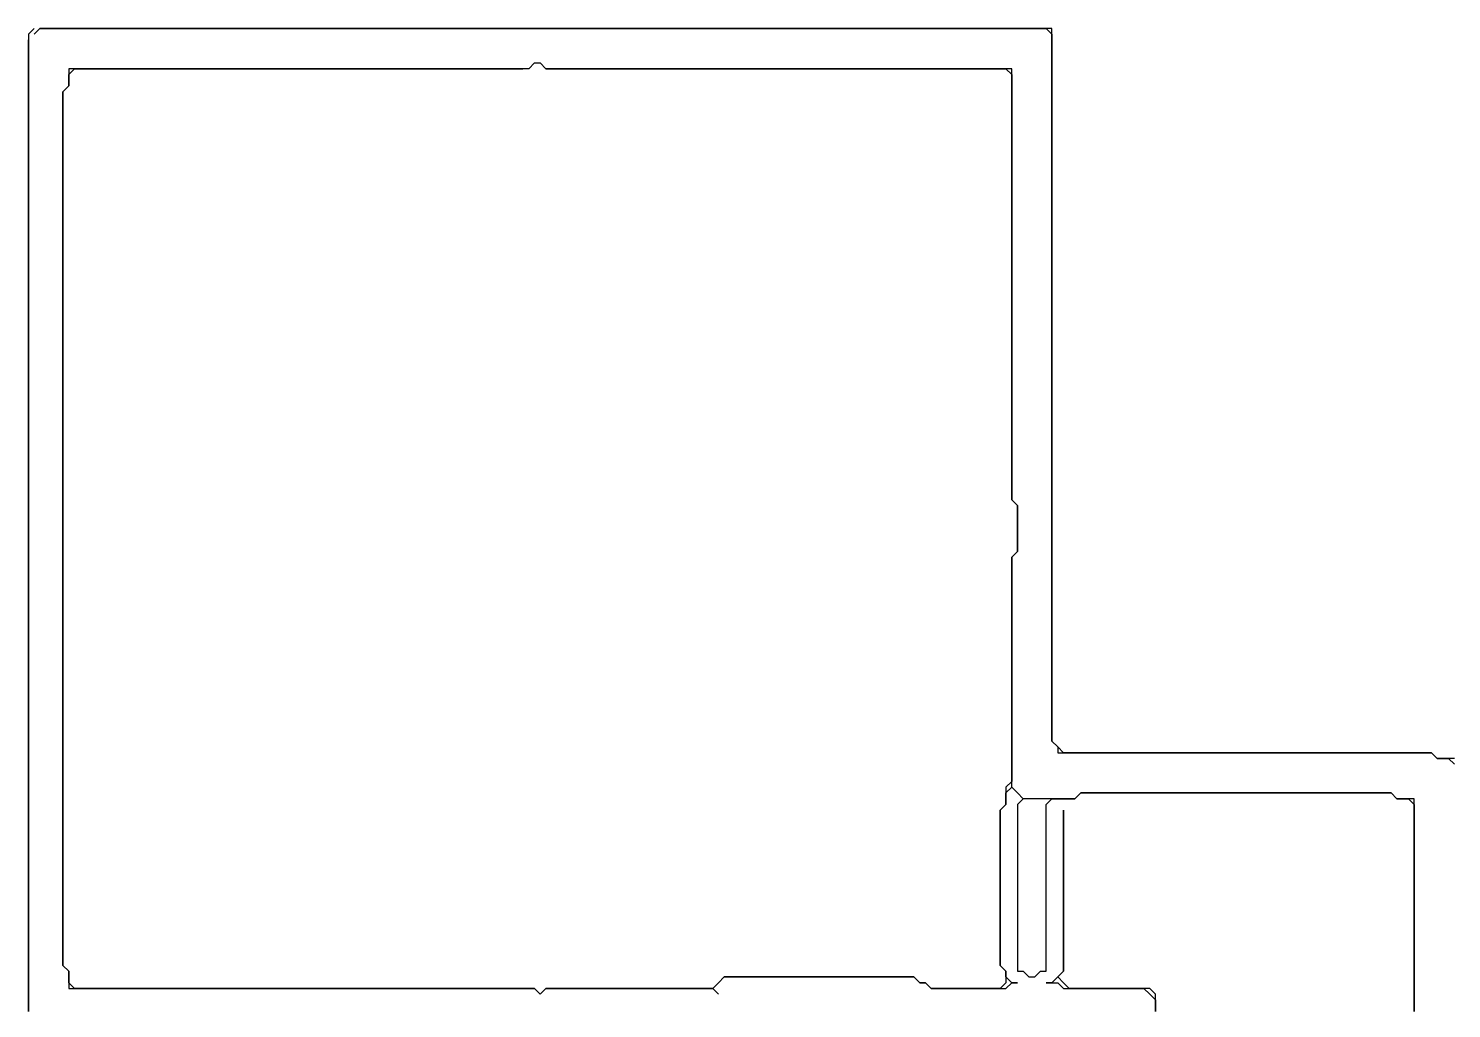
# Model space of a CAD drawing. Header units: metres. Extents: x 39 to 1548, y -1178 to -131.
# Drawn here: x 200 to 447.5, y -301.5 to -131 of the extents above; entities that cross this region are included whole.
import ezdxf

# ---------------------------------------------------------------- set-up
doc = ezdxf.new("R2010")
doc.units = ezdxf.units.M

msp = doc.modelspace()

# ---------------------------------------------------------------- linework, layer by layer
for points in [[(201, -131), (200, -132), (200, -133), (200, -134), (200, -135), (200, -136), (200, -137), (200, -138), (200, -139), (200, -140), (200, -141), (200, -142), (200, -143), (200, -144), (200, -145), (200, -146), (200, -147), (200, -148), (200, -149), (200, -150), (200, -151), (200, -152), (200, -153), (200, -154), (200, -155), (200, -156), (200, -157), (200, -158), (200, -159), (200, -160), (200, -161), (200, -162), (200, -163), (200, -164), (200, -165), (200, -166), (200, -167), (200, -168), (200, -169), (200, -170), (200, -171), (200, -172), (200, -173), (200, -174), (200, -175), (200, -176), (200, -177), (200, -178), (200, -179), (200, -180), (200, -181), (200, -182), (200, -183), (200, -184), (200, -185), (200, -186), (200, -187), (200, -188), (200, -189), (200, -190), (200, -191), (200, -192), (200, -193), (200, -194), (200, -195), (200, -196), (200, -197), (200, -198), (200, -199), (200, -200), (200, -201), (200, -202), (200, -203), (200, -204), (200, -205), (200, -206), (200, -207), (200, -208), (200, -209), (200, -210), (200, -211), (200, -212), (200, -213), (200, -214), (200, -215), (200, -216), (200, -217), (200, -218), (200, -219), (200, -220), (200, -221), (200, -222), (200, -223), (200, -224), (200, -225), (200, -226), (200, -227), (200, -228), (200, -229), (200, -230), (200, -231), (200, -232), (200, -233), (200, -234), (200, -235), (200, -236), (200, -237), (200, -238), (200, -239), (200, -240), (200, -241), (200, -242), (200, -243), (200, -244), (200, -245), (200, -246), (200, -247), (200, -248), (200, -249), (200, -250), (200, -251), (200, -252), (200, -253), (200, -254), (200, -255), (200, -256), (200, -257), (200, -258), (200, -259), (200, -260), (200, -261), (200, -262), (200, -263), (200, -264), (200, -265), (200, -266), (200, -267), (200, -268), (200, -269), (200, -270), (200, -271), (200, -272), (200, -273), (200, -274), (200, -275), (200, -276), (200, -277), (200, -278), (200, -279), (200, -280), (200, -281), (200, -282), (200, -283), (200, -284), (200, -285), (200, -286), (200, -287), (200, -288), (200, -289), (200, -290), (200, -291), (200, -292), (200, -293), (200, -294), (200, -295), (200, -296), (200, -297), (200, -298), (200, -299), (200, -300), (200, -301), (200, -302)], [(201, -132), (202, -131), (203, -131), (204, -131), (205, -131), (206, -131), (207, -131), (208, -131), (209, -131), (210, -131), (211, -131), (212, -131), (213, -131), (214, -131), (215, -131), (216, -131), (217, -131), (218, -131), (219, -131), (220, -131), (221, -131), (222, -131), (223, -131), (224, -131), (225, -131), (226, -131), (227, -131), (228, -131), (229, -131), (230, -131), (231, -131), (232, -131), (233, -131), (234, -131), (235, -131), (236, -131), (237, -131), (238, -131), (239, -131), (240, -131), (241, -131), (242, -131), (243, -131), (244, -131), (245, -131), (246, -131), (247, -131), (248, -131), (249, -131), (250, -131), (251, -131), (252, -131), (253, -131), (254, -131), (255, -131), (256, -131), (257, -131), (258, -131), (259, -131), (260, -131), (261, -131), (262, -131), (263, -131), (264, -131), (265, -131), (266, -131), (267, -131), (268, -131), (269, -131), (270, -131), (271, -131), (272, -131), (273, -131), (274, -131), (275, -131), (276, -131), (277, -131), (278, -131), (279, -131), (280, -131), (281, -131), (282, -131), (283, -131), (284, -131), (285, -131), (286, -131), (287, -131), (288, -131), (289, -131), (290, -131), (291, -131), (292, -131), (293, -131), (294, -131), (295, -131), (296, -131), (297, -131), (298, -131), (299, -131), (300, -131), (301, -131), (302, -131), (303, -131), (304, -131), (305, -131), (306, -131), (307, -131), (308, -131), (309, -131), (310, -131), (311, -131), (312, -131), (313, -131), (314, -131), (315, -131), (316, -131), (317, -131), (318, -131), (319, -131), (320, -131), (321, -131), (322, -131), (323, -131), (324, -131), (325, -131), (326, -131), (327, -131), (328, -131), (329, -131), (330, -131), (331, -131), (332, -131), (333, -131), (334, -131), (335, -131), (336, -131), (337, -131), (338, -131), (339, -131), (340, -131), (341, -131), (342, -131), (343, -131), (344, -131), (345, -131), (346, -131), (347, -131), (348, -131), (349, -131), (350, -131), (351, -131), (352, -131), (353, -131), (354, -131), (355, -131), (356, -131), (357, -131), (358, -131), (359, -131), (360, -131), (361, -131), (362, -131), (363, -131), (364, -131), (365, -131), (366, -131), (367, -131), (368, -131), (369, -131), (370, -131), (371, -131), (372, -131), (373, -131), (374, -131), (375, -131), (376, -131), (377, -131), (378, -132), (378, -133), (378, -134), (378, -135), (378, -136), (378, -137), (378, -138), (378, -139), (378, -140), (378, -141), (378, -142), (378, -143), (378, -144), (378, -145), (378, -146), (378, -147), (378, -148), (378, -149), (378, -150), (378, -151), (378, -152), (378, -153), (378, -154), (378, -155), (378, -156), (378, -157), (378, -158), (378, -159), (378, -160), (378, -161), (378, -162), (378, -163), (378, -164), (378, -165), (378, -166), (378, -167), (378, -168), (378, -169), (378, -170), (378, -171), (378, -172), (378, -173), (378, -174), (378, -175), (378, -176), (378, -177), (378, -178), (378, -179), (378, -180), (378, -181), (378, -182), (378, -183), (378, -184), (378, -185), (378, -186), (378, -187), (378, -188), (378, -189), (378, -190), (378, -191), (378, -192), (378, -193), (378, -194), (378, -195), (378, -196), (378, -197), (378, -198), (378, -199), (378, -200), (378, -201), (378, -202), (378, -203), (378, -204), (378, -205), (378, -206), (378, -207), (378, -208), (378, -209), (378, -210), (378, -211), (378, -212), (378, -213), (378, -214), (378, -215), (378, -216), (378, -217), (378, -218), (378, -219), (378, -220), (378, -221), (378, -222), (378, -223), (378, -224), (378, -225), (378, -226), (378, -227), (378, -228), (378, -229), (378, -230), (378, -231), (378, -232), (378, -233), (378, -234), (378, -235), (378, -236), (378, -237), (378, -238), (378, -239), (378, -240), (378, -241), (378, -242), (378, -243), (378, -244), (378, -245), (378, -246), (378, -247), (378, -248), (378, -249), (378, -250), (378, -251), (378, -252), (378, -253), (378, -254), (378, -255), (379, -256), (379, -257), (380, -257), (381, -257), (382, -257), (383, -257), (384, -257), (385, -257), (386, -257), (387, -257), (388, -257), (389, -257), (390, -257), (391, -257), (392, -257), (393, -257), (394, -257), (395, -257), (396, -257), (397, -257), (398, -257), (399, -257), (400, -257), (401, -257), (402, -257), (403, -257), (404, -257), (405, -257), (406, -257), (407, -257), (408, -257), (409, -257), (410, -257), (411, -257), (412, -257), (413, -257), (414, -257), (415, -257), (416, -257), (417, -257), (418, -257), (419, -257), (420, -257), (421, -257), (422, -257), (423, -257), (424, -257), (425, -257), (426, -257), (427, -257), (428, -257), (429, -257), (430, -257), (431, -257), (432, -257), (433, -257), (434, -257), (435, -257), (436, -257), (437, -257), (438, -257), (439, -257), (440, -257), (441, -257), (442, -257), (443, -257), (444, -257), (445, -258), (446, -258), (447, -258), (448, -259)], [(448, -258), (447, -258), (446, -258), (445, -258), (444, -257), (443, -257), (442, -257), (441, -257), (440, -257), (439, -257), (438, -257), (437, -257), (436, -257), (435, -257), (434, -257), (433, -257), (432, -257), (431, -257), (430, -257), (429, -257), (428, -257), (427, -257), (426, -257), (425, -257), (424, -257), (423, -257), (422, -257), (421, -257), (420, -257), (419, -257), (418, -257), (417, -257), (416, -257), (415, -257), (414, -257), (413, -257), (412, -257), (411, -257), (410, -257), (409, -257), (408, -257), (407, -257), (406, -257), (405, -257), (404, -257), (403, -257), (402, -257), (401, -257), (400, -257), (399, -257), (398, -257), (397, -257), (396, -257), (395, -257), (394, -257), (393, -257), (392, -257), (391, -257), (390, -257), (389, -257), (388, -257), (387, -257), (386, -257), (385, -257), (384, -257), (383, -257), (382, -257), (381, -257), (380, -257), (379, -256), (378, -255), (378, -254), (378, -253), (378, -252), (378, -251), (378, -250), (378, -249), (378, -248), (378, -247), (378, -246), (378, -245), (378, -244), (378, -243), (378, -242), (378, -241), (378, -240), (378, -239), (378, -238), (378, -237), (378, -236), (378, -235), (378, -234), (378, -233), (378, -232), (378, -231), (378, -230), (378, -229), (378, -228), (378, -227), (378, -226), (378, -225), (378, -224), (378, -223), (378, -222), (378, -221), (378, -220), (378, -219), (378, -218), (378, -217), (378, -216), (378, -215), (378, -214), (378, -213), (378, -212), (378, -211), (378, -210), (378, -209), (378, -208), (378, -207), (378, -206), (378, -205), (378, -204), (378, -203), (378, -202), (378, -201), (378, -200), (378, -199), (378, -198), (378, -197), (378, -196), (378, -195), (378, -194), (378, -193), (378, -192), (378, -191), (378, -190), (378, -189), (378, -188), (378, -187), (378, -186), (378, -185), (378, -184), (378, -183), (378, -182), (378, -181), (378, -180), (378, -179), (378, -178), (378, -177), (378, -176), (378, -175), (378, -174), (378, -173), (378, -172), (378, -171), (378, -170), (378, -169), (378, -168), (378, -167), (378, -166), (378, -165), (378, -164), (378, -163), (378, -162), (378, -161), (378, -160), (378, -159), (378, -158), (378, -157), (378, -156), (378, -155), (378, -154), (378, -153), (378, -152), (378, -151), (378, -150), (378, -149), (378, -148), (378, -147), (378, -146), (378, -145), (378, -144), (378, -143), (378, -142), (378, -141), (378, -140), (378, -139), (378, -138), (378, -137), (378, -136), (378, -135), (378, -134), (378, -133), (378, -132), (378, -131), (377, -131), (376, -131), (375, -131), (374, -131), (373, -131), (372, -131), (371, -131), (370, -131), (369, -131), (368, -131), (367, -131), (366, -131), (365, -131), (364, -131), (363, -131), (362, -131), (361, -131), (360, -131), (359, -131), (358, -131), (357, -131), (356, -131), (355, -131), (354, -131), (353, -131), (352, -131), (351, -131), (350, -131), (349, -131), (348, -131), (347, -131), (346, -131), (345, -131), (344, -131), (343, -131), (342, -131), (341, -131), (340, -131), (339, -131), (338, -131), (337, -131), (336, -131), (335, -131), (334, -131), (333, -131), (332, -131), (331, -131), (330, -131), (329, -131), (328, -131), (327, -131), (326, -131), (325, -131), (324, -131), (323, -131), (322, -131), (321, -131), (320, -131), (319, -131), (318, -131), (317, -131), (316, -131), (315, -131), (314, -131), (313, -131), (312, -131), (311, -131), (310, -131), (309, -131), (308, -131), (307, -131), (306, -131), (305, -131), (304, -131), (303, -131), (302, -131), (301, -131), (300, -131), (299, -131), (298, -131), (297, -131), (296, -131), (295, -131), (294, -131), (293, -131), (292, -131), (291, -131), (290, -131), (289, -131), (288, -131), (287, -131), (286, -131), (285, -131), (284, -131), (283, -131), (282, -131), (281, -131), (280, -131), (279, -131), (278, -131), (277, -131), (276, -131), (275, -131), (274, -131), (273, -131), (272, -131), (271, -131), (270, -131), (269, -131), (268, -131), (267, -131), (266, -131), (265, -131), (264, -131), (263, -131), (262, -131), (261, -131), (260, -131), (259, -131), (258, -131), (257, -131), (256, -131), (255, -131), (254, -131), (253, -131), (252, -131), (251, -131), (250, -131), (249, -131), (248, -131), (247, -131), (246, -131), (245, -131), (244, -131), (243, -131), (242, -131), (241, -131), (240, -131), (239, -131), (238, -131), (237, -131), (236, -131), (235, -131), (234, -131), (233, -131), (232, -131), (231, -131), (230, -131), (229, -131), (228, -131), (227, -131), (226, -131), (225, -131), (224, -131), (223, -131), (222, -131), (221, -131), (220, -131), (219, -131), (218, -131), (217, -131), (216, -131), (215, -131), (214, -131), (213, -131), (212, -131), (211, -131), (210, -131), (209, -131), (208, -131), (207, -131), (206, -131), (205, -131), (204, -131), (203, -131), (202, -131)], [(200, -302), (200, -301), (200, -300), (200, -299), (200, -298), (200, -297), (200, -296), (200, -295), (200, -294), (200, -293), (200, -292), (200, -291), (200, -290), (200, -289), (200, -288), (200, -287), (200, -286), (200, -285), (200, -284), (200, -283), (200, -282), (200, -281), (200, -280), (200, -279), (200, -278), (200, -277), (200, -276), (200, -275), (200, -274), (200, -273), (200, -272), (200, -271), (200, -270), (200, -269), (200, -268), (200, -267), (200, -266), (200, -265), (200, -264), (200, -263), (200, -262), (200, -261), (200, -260), (200, -259), (200, -258), (200, -257), (200, -256), (200, -255), (200, -254), (200, -253), (200, -252), (200, -251), (200, -250), (200, -249), (200, -248), (200, -247), (200, -246), (200, -245), (200, -244), (200, -243), (200, -242), (200, -241), (200, -240), (200, -239), (200, -238), (200, -237), (200, -236), (200, -235), (200, -234), (200, -233), (200, -232), (200, -231), (200, -230), (200, -229), (200, -228), (200, -227), (200, -226), (200, -225), (200, -224), (200, -223), (200, -222), (200, -221), (200, -220), (200, -219), (200, -218), (200, -217), (200, -216), (200, -215), (200, -214), (200, -213), (200, -212), (200, -211), (200, -210), (200, -209), (200, -208), (200, -207), (200, -206), (200, -205), (200, -204), (200, -203), (200, -202), (200, -201), (200, -200), (200, -199), (200, -198), (200, -197), (200, -196), (200, -195), (200, -194), (200, -193), (200, -192), (200, -191), (200, -190), (200, -189), (200, -188), (200, -187), (200, -186), (200, -185), (200, -184), (200, -183), (200, -182), (200, -181), (200, -180), (200, -179), (200, -178), (200, -177), (200, -176), (200, -175), (200, -174), (200, -173), (200, -172), (200, -171), (200, -170), (200, -169), (200, -168), (200, -167), (200, -166), (200, -165), (200, -164), (200, -163), (200, -162), (200, -161), (200, -160), (200, -159), (200, -158), (200, -157), (200, -156), (200, -155), (200, -154), (200, -153), (200, -152), (200, -151), (200, -150), (200, -149), (200, -148), (200, -147), (200, -146), (200, -145), (200, -144), (200, -143), (200, -142), (200, -141), (200, -140), (200, -139), (200, -138), (200, -137), (200, -136), (200, -135), (200, -134), (200, -133)], [(287, -138), (288, -137), (289, -137), (290, -138), (291, -138), (292, -138), (293, -138), (294, -138), (295, -138), (296, -138), (297, -138), (298, -138), (299, -138), (300, -138), (301, -138), (302, -138), (303, -138), (304, -138), (305, -138), (306, -138), (307, -138), (308, -138), (309, -138), (310, -138), (311, -138), (312, -138), (313, -138), (314, -138), (315, -138), (316, -138), (317, -138), (318, -138), (319, -138), (320, -138), (321, -138), (322, -138), (323, -138), (324, -138), (325, -138), (326, -138), (327, -138), (328, -138), (329, -138), (330, -138), (331, -138), (332, -138), (333, -138), (334, -138), (335, -138), (336, -138), (337, -138), (338, -138), (339, -138), (340, -138), (341, -138), (342, -138), (343, -138), (344, -138), (345, -138), (346, -138), (347, -138), (348, -138), (349, -138), (350, -138), (351, -138), (352, -138), (353, -138), (354, -138), (355, -138), (356, -138), (357, -138), (358, -138), (359, -138), (360, -138), (361, -138), (362, -138), (363, -138), (364, -138), (365, -138), (366, -138), (367, -138), (368, -138), (369, -138), (370, -138), (371, -139), (371, -140), (371, -141), (371, -142), (371, -143), (371, -144), (371, -145), (371, -146), (371, -147), (371, -148), (371, -149), (371, -150), (371, -151), (371, -152), (371, -153), (371, -154), (371, -155), (371, -156), (371, -157), (371, -158), (371, -159), (371, -160), (371, -161), (371, -162), (371, -163), (371, -164), (371, -165), (371, -166), (371, -167), (371, -168), (371, -169), (371, -170), (371, -171), (371, -172), (371, -173), (371, -174), (371, -175), (371, -176), (371, -177), (371, -178), (371, -179), (371, -180), (371, -181), (371, -182), (371, -183), (371, -184), (371, -185), (371, -186), (371, -187), (371, -188), (371, -189), (371, -190), (371, -191), (371, -192), (371, -193), (371, -194), (371, -195), (371, -196), (371, -197), (371, -198), (371, -199), (371, -200), (371, -201), (371, -202), (371, -203), (371, -204), (371, -205), (371, -206), (371, -207), (371, -208), (371, -209), (371, -210), (371, -211), (371, -212), (371, -213), (372, -214), (372, -215), (372, -216), (372, -217), (372, -218), (372, -219), (372, -220), (372, -221), (372, -222), (371, -223), (371, -224), (371, -225), (371, -226), (371, -227), (371, -228), (371, -229), (371, -230), (371, -231), (371, -232), (371, -233), (371, -234), (371, -235), (371, -236), (371, -237), (371, -238), (371, -239), (371, -240), (371, -241), (371, -242), (371, -243), (371, -244), (371, -245), (371, -246), (371, -247), (371, -248), (371, -249), (371, -250), (371, -251), (371, -252), (371, -253), (371, -254), (371, -255), (371, -256), (371, -257), (371, -258), (371, -259), (371, -260), (371, -261), (371, -262), (370, -263), (370, -264), (370, -265), (370, -266), (369, -267), (369, -268), (369, -269), (369, -270), (369, -271), (369, -272), (369, -273), (369, -274), (369, -275), (369, -276), (369, -277), (369, -278), (369, -279), (369, -280), (369, -281), (369, -282), (369, -283), (369, -284), (369, -285), (369, -286), (369, -287), (369, -288), (369, -289), (369, -290), (369, -291), (369, -292), (369, -293), (369, -294), (370, -295), (370, -296), (370, -297), (369, -298), (368, -298), (367, -298), (366, -298), (365, -298), (364, -298), (363, -298), (362, -298), (361, -298), (360, -298), (359, -298), (358, -298), (357, -298), (356, -297), (355, -297), (354, -296), (353, -296), (352, -296), (351, -296), (350, -296), (349, -296), (348, -296), (347, -296), (346, -296), (345, -296), (344, -296), (343, -296), (342, -296), (341, -296), (340, -296), (339, -296), (338, -296), (337, -296), (336, -296), (335, -296), (334, -296), (333, -296), (332, -296), (331, -296), (330, -296), (329, -296), (328, -296), (327, -296), (326, -296), (325, -296), (324, -296), (323, -296), (322, -296), (321, -296), (320, -297), (319, -298), (318, -298), (317, -298), (316, -298), (315, -298), (314, -298), (313, -298), (312, -298), (311, -298), (310, -298), (309, -298), (308, -298), (307, -298), (306, -298), (305, -298), (304, -298), (303, -298), (302, -298), (301, -298), (300, -298), (299, -298), (298, -298), (297, -298), (296, -298), (295, -298), (294, -298), (293, -298), (292, -298), (291, -298), (290, -298), (289, -299), (288, -298), (287, -298), (286, -298), (285, -298), (284, -298), (283, -298), (282, -298), (281, -298), (280, -298), (279, -298), (278, -298), (277, -298), (276, -298), (275, -298), (274, -298), (273, -298), (272, -298), (271, -298), (270, -298), (269, -298), (268, -298), (267, -298), (266, -298), (265, -298), (264, -298), (263, -298), (262, -298), (261, -298), (260, -298), (259, -298), (258, -298), (257, -298), (256, -298), (255, -298), (254, -298), (253, -298), (252, -298), (251, -298), (250, -298), (249, -298), (248, -298), (247, -298), (246, -298), (245, -298), (244, -298), (243, -298), (242, -298), (241, -298), (240, -298), (239, -298), (238, -298), (237, -298), (236, -298), (235, -298), (234, -298), (233, -298), (232, -298), (231, -298), (230, -298), (229, -298), (228, -298), (227, -298), (226, -298), (225, -298), (224, -298), (223, -298), (222, -298), (221, -298), (220, -298), (219, -298), (218, -298), (217, -298), (216, -298), (215, -298), (214, -298), (213, -298), (212, -298), (211, -298), (210, -298), (209, -298), (208, -298), (207, -297), (207, -296), (207, -295), (206, -294), (206, -293), (206, -292), (206, -291), (206, -290), (206, -289), (206, -288), (206, -287), (206, -286), (206, -285), (206, -284), (206, -283), (206, -282), (206, -281), (206, -280), (206, -279), (206, -278), (206, -277), (206, -276), (206, -275), (206, -274), (206, -273), (206, -272), (206, -271), (206, -270), (206, -269), (206, -268), (206, -267), (206, -266), (206, -265), (206, -264), (206, -263), (206, -262), (206, -261), (206, -260), (206, -259), (206, -258), (206, -257), (206, -256), (206, -255), (206, -254), (206, -253), (206, -252), (206, -251), (206, -250), (206, -249), (206, -248), (206, -247), (206, -246), (206, -245), (206, -244), (206, -243), (206, -242), (206, -241), (206, -240), (206, -239), (206, -238), (206, -237), (206, -236), (206, -235), (206, -234), (206, -233), (206, -232), (206, -231), (206, -230), (206, -229), (206, -228), (206, -227), (206, -226), (206, -225), (206, -224), (206, -223), (206, -222), (206, -221), (206, -220), (206, -219), (206, -218), (206, -217), (206, -216), (206, -215), (206, -214), (206, -213), (206, -212), (206, -211), (206, -210), (206, -209), (206, -208), (206, -207), (206, -206), (206, -205), (206, -204), (206, -203), (206, -202), (206, -201), (206, -200), (206, -199), (206, -198), (206, -197), (206, -196), (206, -195), (206, -194), (206, -193), (206, -192), (206, -191), (206, -190), (206, -189), (206, -188), (206, -187), (206, -186), (206, -185), (206, -184), (206, -183), (206, -182), (206, -181), (206, -180), (206, -179), (206, -178), (206, -177), (206, -176), (206, -175), (206, -174), (206, -173), (206, -172), (206, -171), (206, -170), (206, -169), (206, -168), (206, -167), (206, -166), (206, -165), (206, -164), (206, -163), (206, -162), (206, -161), (206, -160), (206, -159), (206, -158), (206, -157), (206, -156), (206, -155), (206, -154), (206, -153), (206, -152), (206, -151), (206, -150), (206, -149), (206, -148), (206, -147), (206, -146), (206, -145), (206, -144), (206, -143), (206, -142), (207, -141), (207, -140), (207, -139), (208, -138), (209, -138), (210, -138), (211, -138), (212, -138), (213, -138), (214, -138), (215, -138), (216, -138), (217, -138), (218, -138), (219, -138), (220, -138), (221, -138), (222, -138), (223, -138), (224, -138), (225, -138), (226, -138), (227, -138), (228, -138), (229, -138), (230, -138), (231, -138), (232, -138), (233, -138), (234, -138), (235, -138), (236, -138), (237, -138), (238, -138), (239, -138), (240, -138), (241, -138), (242, -138), (243, -138), (244, -138), (245, -138), (246, -138), (247, -138), (248, -138), (249, -138), (250, -138), (251, -138), (252, -138), (253, -138), (254, -138), (255, -138), (256, -138), (257, -138), (258, -138), (259, -138), (260, -138), (261, -138), (262, -138), (263, -138), (264, -138), (265, -138), (266, -138), (267, -138), (268, -138), (269, -138), (270, -138), (271, -138), (272, -138), (273, -138), (274, -138), (275, -138), (276, -138), (277, -138), (278, -138), (279, -138), (280, -138), (281, -138), (282, -138), (283, -138), (284, -138), (285, -138), (286, -138)], [(288, -137), (287, -138), (286, -138), (285, -138), (284, -138), (283, -138), (282, -138), (281, -138), (280, -138), (279, -138), (278, -138), (277, -138), (276, -138), (275, -138), (274, -138), (273, -138), (272, -138), (271, -138), (270, -138), (269, -138), (268, -138), (267, -138), (266, -138), (265, -138), (264, -138), (263, -138), (262, -138), (261, -138), (260, -138), (259, -138), (258, -138), (257, -138), (256, -138), (255, -138), (254, -138), (253, -138), (252, -138), (251, -138), (250, -138), (249, -138), (248, -138), (247, -138), (246, -138), (245, -138), (244, -138), (243, -138), (242, -138), (241, -138), (240, -138), (239, -138), (238, -138), (237, -138), (236, -138), (235, -138), (234, -138), (233, -138), (232, -138), (231, -138), (230, -138), (229, -138), (228, -138), (227, -138), (226, -138), (225, -138), (224, -138), (223, -138), (222, -138), (221, -138), (220, -138), (219, -138), (218, -138), (217, -138), (216, -138), (215, -138), (214, -138), (213, -138), (212, -138), (211, -138), (210, -138), (209, -138), (208, -138), (207, -138), (207, -139), (207, -140), (207, -141), (206, -142), (206, -143), (206, -144), (206, -145), (206, -146), (206, -147), (206, -148), (206, -149), (206, -150), (206, -151), (206, -152), (206, -153), (206, -154), (206, -155), (206, -156), (206, -157), (206, -158), (206, -159), (206, -160), (206, -161), (206, -162), (206, -163), (206, -164), (206, -165), (206, -166), (206, -167), (206, -168), (206, -169), (206, -170), (206, -171), (206, -172), (206, -173), (206, -174), (206, -175), (206, -176), (206, -177), (206, -178), (206, -179), (206, -180), (206, -181), (206, -182), (206, -183), (206, -184), (206, -185), (206, -186), (206, -187), (206, -188), (206, -189), (206, -190), (206, -191), (206, -192), (206, -193), (206, -194), (206, -195), (206, -196), (206, -197), (206, -198), (206, -199), (206, -200), (206, -201), (206, -202), (206, -203), (206, -204), (206, -205), (206, -206), (206, -207), (206, -208), (206, -209), (206, -210), (206, -211), (206, -212), (206, -213), (206, -214), (206, -215), (206, -216), (206, -217), (206, -218), (206, -219), (206, -220), (206, -221), (206, -222), (206, -223), (206, -224), (206, -225), (206, -226), (206, -227), (206, -228), (206, -229), (206, -230), (206, -231), (206, -232), (206, -233), (206, -234), (206, -235), (206, -236), (206, -237), (206, -238), (206, -239), (206, -240), (206, -241), (206, -242), (206, -243), (206, -244), (206, -245), (206, -246), (206, -247), (206, -248), (206, -249), (206, -250), (206, -251), (206, -252), (206, -253), (206, -254), (206, -255), (206, -256), (206, -257), (206, -258), (206, -259), (206, -260), (206, -261), (206, -262), (206, -263), (206, -264), (206, -265), (206, -266), (206, -267), (206, -268), (206, -269), (206, -270), (206, -271), (206, -272), (206, -273), (206, -274), (206, -275), (206, -276), (206, -277), (206, -278), (206, -279), (206, -280), (206, -281), (206, -282), (206, -283), (206, -284), (206, -285), (206, -286), (206, -287), (206, -288), (206, -289), (206, -290), (206, -291), (206, -292), (206, -293), (206, -294), (207, -295), (207, -296), (207, -297), (207, -298), (208, -298), (209, -298), (210, -298), (211, -298), (212, -298), (213, -298), (214, -298), (215, -298), (216, -298), (217, -298), (218, -298), (219, -298), (220, -298), (221, -298), (222, -298), (223, -298), (224, -298), (225, -298), (226, -298), (227, -298), (228, -298), (229, -298), (230, -298), (231, -298), (232, -298), (233, -298), (234, -298), (235, -298), (236, -298), (237, -298), (238, -298), (239, -298), (240, -298), (241, -298), (242, -298), (243, -298), (244, -298), (245, -298), (246, -298), (247, -298), (248, -298), (249, -298), (250, -298), (251, -298), (252, -298), (253, -298), (254, -298), (255, -298), (256, -298), (257, -298), (258, -298), (259, -298), (260, -298), (261, -298), (262, -298), (263, -298), (264, -298), (265, -298), (266, -298), (267, -298), (268, -298), (269, -298), (270, -298), (271, -298), (272, -298), (273, -298), (274, -298), (275, -298), (276, -298), (277, -298), (278, -298), (279, -298), (280, -298), (281, -298), (282, -298), (283, -298), (284, -298), (285, -298), (286, -298), (287, -298), (288, -298), (289, -299), (290, -298), (291, -298), (292, -298), (293, -298), (294, -298), (295, -298), (296, -298), (297, -298), (298, -298), (299, -298), (300, -298), (301, -298), (302, -298), (303, -298), (304, -298), (305, -298), (306, -298), (307, -298), (308, -298), (309, -298), (310, -298), (311, -298), (312, -298), (313, -298), (314, -298), (315, -298), (316, -298), (317, -298), (318, -298), (319, -298), (320, -299), (319, -298), (320, -297), (321, -296), (322, -296), (323, -296), (324, -296), (325, -296), (326, -296), (327, -296), (328, -296), (329, -296), (330, -296), (331, -296), (332, -296), (333, -296), (334, -296), (335, -296), (336, -296), (337, -296), (338, -296), (339, -296), (340, -296), (341, -296), (342, -296), (343, -296), (344, -296), (345, -296), (346, -296), (347, -296), (348, -296), (349, -296), (350, -296), (351, -296), (352, -296), (353, -296), (354, -296), (355, -297), (356, -297), (357, -298), (358, -298), (359, -298), (360, -298), (361, -298), (362, -298), (363, -298), (364, -298), (365, -298), (366, -298), (367, -298), (368, -298), (369, -298), (370, -298), (371, -297), (372, -297), (371, -297), (370, -296), (370, -295), (369, -294), (369, -293), (369, -292), (369, -291), (369, -290), (369, -289), (369, -288), (369, -287), (369, -286), (369, -285), (369, -284), (369, -283), (369, -282), (369, -281), (369, -280), (369, -279), (369, -278), (369, -277), (369, -276), (369, -275), (369, -274), (369, -273), (369, -272), (369, -271), (369, -270), (369, -269), (369, -268), (369, -267), (370, -266), (370, -265), (370, -264), (371, -263), (372, -264), (373, -265), (372, -266), (372, -267), (372, -268), (372, -269), (372, -270), (372, -271), (372, -272), (372, -273), (372, -274), (372, -275), (372, -276), (372, -277), (372, -278), (372, -279), (372, -280), (372, -281), (372, -282), (372, -283), (372, -284), (372, -285), (372, -286), (372, -287), (372, -288), (372, -289), (372, -290), (372, -291), (372, -292), (372, -293), (372, -294), (372, -295), (373, -295), (374, -296), (375, -296), (376, -295), (377, -295), (377, -294), (377, -293), (377, -292), (377, -291), (377, -290), (377, -289), (377, -288), (377, -287), (377, -286), (377, -285), (377, -284), (377, -283), (377, -282), (377, -281), (377, -280), (377, -279), (377, -278), (377, -277), (377, -276), (377, -275), (377, -274), (377, -273), (377, -272), (377, -271), (377, -270), (377, -269), (377, -268), (377, -267), (377, -266), (378, -265), (379, -265), (380, -265), (381, -265), (382, -265), (383, -264), (384, -264), (385, -264), (386, -264), (387, -264), (388, -264), (389, -264), (390, -264), (391, -264), (392, -264), (393, -264), (394, -264), (395, -264), (396, -264), (397, -264), (398, -264), (399, -264), (400, -264), (401, -264), (402, -264), (403, -264), (404, -264), (405, -264), (406, -264), (407, -264), (408, -264), (409, -264), (410, -264), (411, -264), (412, -264), (413, -264), (414, -264), (415, -264), (416, -264), (417, -264), (418, -264), (419, -264), (420, -264), (421, -264), (422, -264), (423, -264), (424, -264), (425, -264), (426, -264), (427, -264), (428, -264), (429, -264), (430, -264), (431, -264), (432, -264), (433, -264), (434, -264), (435, -264), (436, -264), (437, -264), (438, -265), (439, -265), (440, -265), (441, -266), (441, -267), (441, -268), (441, -269), (441, -270), (441, -271), (441, -272), (441, -273), (441, -274), (441, -275), (441, -276), (441, -277), (441, -278), (441, -279), (441, -280), (441, -281), (441, -282), (441, -283), (441, -284), (441, -285), (441, -286), (441, -287), (441, -288), (441, -289), (441, -290), (441, -291), (441, -292), (441, -293), (441, -294), (441, -295), (441, -296), (441, -297), (441, -298), (441, -299), (441, -300), (441, -301), (441, -302)], [(441, -302), (441, -301), (441, -300), (441, -299), (441, -298), (441, -297), (441, -296), (441, -295), (441, -294), (441, -293), (441, -292), (441, -291), (441, -290), (441, -289), (441, -288), (441, -287), (441, -286), (441, -285), (441, -284), (441, -283), (441, -282), (441, -281), (441, -280), (441, -279), (441, -278), (441, -277), (441, -276), (441, -275), (441, -274), (441, -273), (441, -272), (441, -271), (441, -270), (441, -269), (441, -268), (441, -267), (441, -266), (441, -265), (440, -265), (439, -265), (438, -265), (437, -264), (436, -264), (435, -264), (434, -264), (433, -264), (432, -264), (431, -264), (430, -264), (429, -264), (428, -264), (427, -264), (426, -264), (425, -264), (424, -264), (423, -264), (422, -264), (421, -264), (420, -264), (419, -264), (418, -264), (417, -264), (416, -264), (415, -264), (414, -264), (413, -264), (412, -264), (411, -264), (410, -264), (409, -264), (408, -264), (407, -264), (406, -264), (405, -264), (404, -264), (403, -264), (402, -264), (401, -264), (400, -264), (399, -264), (398, -264), (397, -264), (396, -264), (395, -264), (394, -264), (393, -264), (392, -264), (391, -264), (390, -264), (389, -264), (388, -264), (387, -264), (386, -264), (385, -264), (384, -264), (383, -264), (382, -265), (381, -265), (380, -265), (379, -265), (378, -265), (377, -265), (376, -265), (375, -265), (374, -265), (373, -265), (372, -264), (371, -263), (371, -262), (371, -261), (371, -260), (371, -259), (371, -258), (371, -257), (371, -256), (371, -255), (371, -254), (371, -253), (371, -252), (371, -251), (371, -250), (371, -249), (371, -248), (371, -247), (371, -246), (371, -245), (371, -244), (371, -243), (371, -242), (371, -241), (371, -240), (371, -239), (371, -238), (371, -237), (371, -236), (371, -235), (371, -234), (371, -233), (371, -232), (371, -231), (371, -230), (371, -229), (371, -228), (371, -227), (371, -226), (371, -225), (371, -224), (371, -223), (372, -222), (372, -221), (372, -220), (372, -219), (372, -218), (372, -217), (372, -216), (372, -215), (372, -214), (371, -213), (371, -212), (371, -211), (371, -210), (371, -209), (371, -208), (371, -207), (371, -206), (371, -205), (371, -204), (371, -203), (371, -202), (371, -201), (371, -200), (371, -199), (371, -198), (371, -197), (371, -196), (371, -195), (371, -194), (371, -193), (371, -192), (371, -191), (371, -190), (371, -189), (371, -188), (371, -187), (371, -186), (371, -185), (371, -184), (371, -183), (371, -182), (371, -181), (371, -180), (371, -179), (371, -178), (371, -177), (371, -176), (371, -175), (371, -174), (371, -173), (371, -172), (371, -171), (371, -170), (371, -169), (371, -168), (371, -167), (371, -166), (371, -165), (371, -164), (371, -163), (371, -162), (371, -161), (371, -160), (371, -159), (371, -158), (371, -157), (371, -156), (371, -155), (371, -154), (371, -153), (371, -152), (371, -151), (371, -150), (371, -149), (371, -148), (371, -147), (371, -146), (371, -145), (371, -144), (371, -143), (371, -142), (371, -141), (371, -140), (371, -139), (371, -138), (370, -138), (369, -138), (368, -138), (367, -138), (366, -138), (365, -138), (364, -138), (363, -138), (362, -138), (361, -138), (360, -138), (359, -138), (358, -138), (357, -138), (356, -138), (355, -138), (354, -138), (353, -138), (352, -138), (351, -138), (350, -138), (349, -138), (348, -138), (347, -138), (346, -138), (345, -138), (344, -138), (343, -138), (342, -138), (341, -138), (340, -138), (339, -138), (338, -138), (337, -138), (336, -138), (335, -138), (334, -138), (333, -138), (332, -138), (331, -138), (330, -138), (329, -138), (328, -138), (327, -138), (326, -138), (325, -138), (324, -138), (323, -138), (322, -138), (321, -138), (320, -138), (319, -138), (318, -138), (317, -138), (316, -138), (315, -138), (314, -138), (313, -138), (312, -138), (311, -138), (310, -138), (309, -138), (308, -138), (307, -138), (306, -138), (305, -138), (304, -138), (303, -138), (302, -138), (301, -138), (300, -138), (299, -138), (298, -138), (297, -138), (296, -138), (295, -138), (294, -138), (293, -138), (292, -138), (291, -138), (290, -138), (289, -137)], [(396, -302), (396, -301), (396, -300), (396, -299), (395, -298), (394, -298), (393, -298), (392, -298), (391, -298), (390, -298), (389, -298), (388, -298), (387, -298), (386, -298), (385, -298), (384, -298), (383, -298), (382, -298), (381, -298), (380, -297), (379, -296), (380, -295), (380, -294), (380, -293), (380, -292), (380, -291), (380, -290), (380, -289), (380, -288), (380, -287), (380, -286), (380, -285), (380, -284), (380, -283), (380, -282), (380, -281), (380, -280), (380, -279), (380, -278), (380, -277), (380, -276), (380, -275), (380, -274), (380, -273), (380, -272), (380, -271), (380, -270), (380, -269), (380, -268), (380, -267), (380, -268), (380, -269), (380, -270), (380, -271), (380, -272), (380, -273), (380, -274), (380, -275), (380, -276), (380, -277), (380, -278), (380, -279), (380, -280), (380, -281), (380, -282), (380, -283), (380, -284), (380, -285), (380, -286), (380, -287), (380, -288), (380, -289), (380, -290), (380, -291), (380, -292), (380, -293), (380, -294), (380, -295), (379, -296), (378, -297), (377, -297), (378, -297), (379, -297), (380, -298), (381, -298), (382, -298), (383, -298), (384, -298), (385, -298), (386, -298), (387, -298), (388, -298), (389, -298), (390, -298), (391, -298), (392, -298), (393, -298), (394, -298), (395, -299), (396, -300), (396, -301), (396, -302)]]:
    msp.add_lwpolyline(points)

doc.saveas('drawing.dxf')
